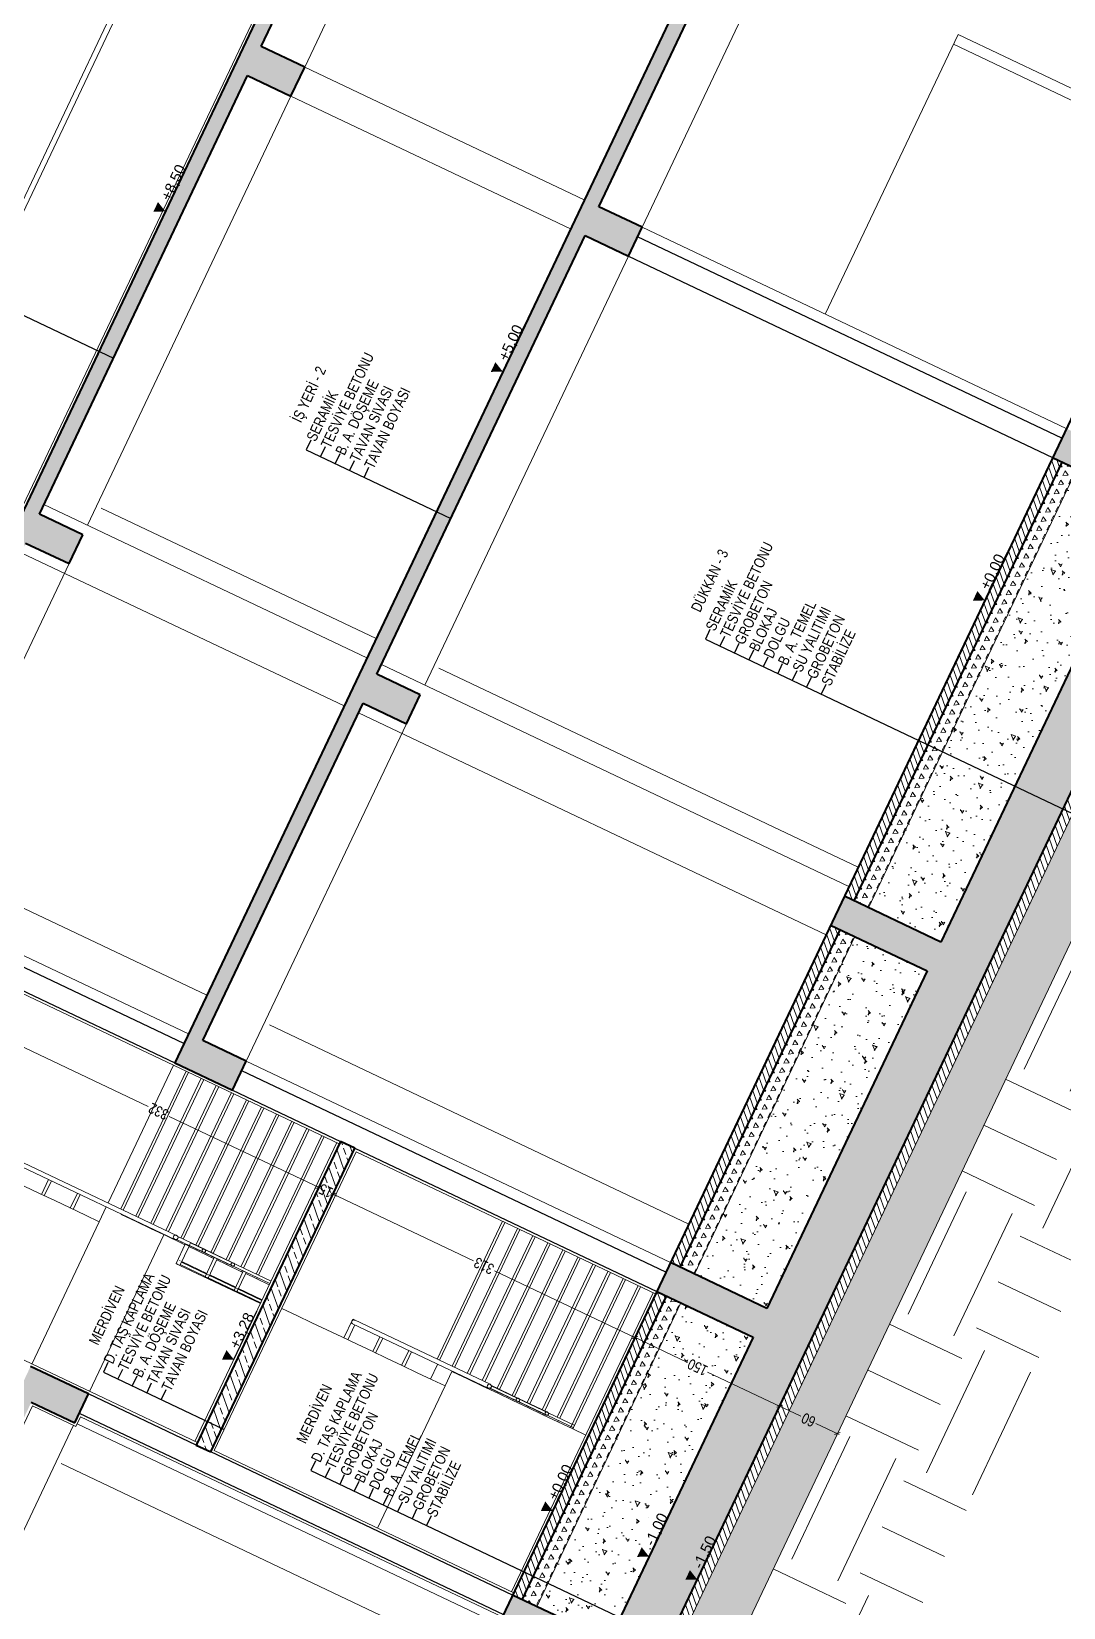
# Model space of a CAD drawing. Extents: x 190767 to 199252, y -247561 to -244711.
# Drawn here: x 192376.9 to 192699.2, y -246385.3 to -245893.1 of the extents above; entities that cross this region are included whole.
import ezdxf
from ezdxf.enums import TextEntityAlignment as Align

# ---------------------------------------------------------------- set-up
doc = ezdxf.new("R2010")
doc.units = 0
doc.header["$MEASUREMENT"] = 0
doc.linetypes.add('DUZ', pattern=[500, 500])
doc.layers.get('0').update_dxf_attribs({"linetype": 'CONTINUOUS'})
doc.layers.get('Defpoints').update_dxf_attribs({"linetype": 'CONTINUOUS'})
for name, color, linetype, lineweight in [('BETONARME', 246, 'CONTINUOUS', 40), ('HARPUŞTA', 232, 'CONTINUOUS', 13), ('KORKULUK', 1, 'CONTINUOUS', 18), ('MERDİVEN', 75, 'CONTINUOUS', 15), ('SIVA', 7, 'DUZ', 20), ('TARAMA', 4, 'CONTINUOUS', 9), ('ÖLÇÜ - İÇ', 144, 'CONTINUOUS', 9)]:
    doc.layers.add(name, color=color, linetype=linetype, lineweight=lineweight)
for name, color, linetype in [('Duvar', 7, 'CONTINUOUS'), ('KOT', 1, 'CONTINUOUS'), ('MKDU0', 50, 'CONTINUOUS'), ('YAZI', 7, 'CONTINUOUS')]:
    doc.layers.add(name, color=color, linetype=linetype)
doc.styles.get("Standard").update_dxf_attribs({"font": 'arial.ttf'})
doc.styles.add('YAZI DAR-08', font='arial.ttf', dxfattribs={"width": 0.8})
doc.dimstyles.new('1-50 İÇ ÖLÇÜ', dxfattribs={"dimscale": 0, "dimtxt": 10, "dimasz": 4, "dimexe": 2, "dimexo": 0, "dimgap": 2, "dimtad": 0, "dimdec": 0, "dimtxsty": 'YAZI DAR-08', "dimblk": 'OBLIQUE', "dimcen": 0, "dimdle": 2, "dimclrd": 256, "dimclre": 256, "dimclrt": 256, "dimadec": 0, "dimazin": 0, "dimtfac": 1, "dimtdec": 0, "dimtmove": 1, "dimatfit": 3, "dimldrblk": 'OBLIQUE', "dimfxl": 0, "dimlwd": -1, "dimlwe": -1, "dimarcsym": 0})
pattern_1 = [(60, (-19153.829, -4233.98), (-4.7625, 8.248892), [4.7625, -4.7625]), (120, (-19153.829, -4233.98), (-9.525, 5e-09), [4.7625, -4.7625]), (0, (-19156.21, -4229.855), (4.7625, 8.248892), [4.7625, -4.7625])]
pattern_2 = [(45, (-32490.8064, -4233.98), (-3.36759605, 3.36759605), [])]
pattern_3 = [(50, (-19153.83, -4213.98), (36.436934, -3.187817), [3.81, -41.91]), (355, (-19153.83, -4213.98), (-7.048684, 38.21137), [3.048, -33.528117]), (100.45144, (-19150.792, -4214.245), (29.38825, 35.02355), [3.238, -35.61805]), (46.1842, (-19153.83, -4203.82), (54.21581, -8.408466), [5.715, -62.865]), (96.63556, (-19149.31, -4204.52), (47.48083, 49.48522), [4.857, -53.42712]), (351.18415, (-19153.83, -4203.82), (47.48083, 49.48522), [4.572, -50.29195]), (21, (-19148.75, -4206.36), (30.32288, -20.45304), [3.81, -41.91]), (326, (-19148.75, -4206.36), (12.360406, 36.837593), [3.048, -33.528]), (71.45144, (-19146.222, -4208.064), (42.683284, 16.384554), [3.238, -35.61799]), (37.5, (-19153.829, -4213.98), (0.617721, 16.911008), [0, -33.1216, 0, -34.036, 0, -33.655]), (7.5, (-19153.829, -4213.98), (13.363933, 20.036115), [0, -19.4056, 0, -32.3596, 0, -12.827]), (327.5, (-19165.157, -4213.98), (27.118119, -1.145749), [0, -12.7, 0, -39.624, 0, -52.578]), (317.5, (-19170.237, -4213.98), (29.625836, 5.085298), [0, -16.51, 0, -26.3144, 0, -37.338])]
pattern_4 = [(45, (-19153.829, -4933.98), (-8.980256, 8.980256), []), (45, (-19144.849, -4933.98), (-8.980256, 8.980256), [6.35, -3.175])]

# ---------------------------------------------------------------- blocks, each defined once
blk = doc.blocks.new('Railing - 25mm-235755-Section 2')
at = {"layer": 'KORKULUK'}
for p, q in [((24.6, 102.3), (24.7, 102.6)), ((24.6, 102.3), (24.6, 15.6)), ((27, 102.6), (27.1, 102.3)), ((27.1, 15.6), (27.1, 102.3))]:
    blk.add_line(p, q, dxfattribs=at)
at = {"layer": 'KORKULUK', "flags": 128}
blk.add_lwpolyline([(27.1, 102.3), (27, 102), (26.6, 101.8), (26.1, 101.6), (25.6, 101.6), (25.1, 101.8), (24.7, 102), (24.6, 102.3)], dxfattribs=at)
blk = doc.blocks.new('Railing - Railing-247201-Section 2')
at = {"layer": 'KORKULUK'}
for p, q in [((27.8, 590), (8.3, 590)), ((8.3, 586), (23.8, 586)), ((27.8, 590), (27.8, 588)), ((27.8, 588), (27.8, 587.7)), ((23.8, 560), (8.3, 560)), ((8.3, 557), (23.8, 557)), ((23.8, 530), (8.3, 530)), ((8.3, 527), (23.8, 527))]:
    blk.add_line(p, q, dxfattribs=at)
blk = doc.blocks.new('fm-kot')
at = {"linetype": 'Continuous'}
blk.add_line((0, 0), (50, 0), dxfattribs=at)
blk.add_lwpolyline([(0, 0, 0, 10, 0), (0, 10, 10, 10, 0)], format="xyseb", dxfattribs=at)
blk.add_attdef('ENTERTEXT:', (10, 1), '', height=10)
blk = doc.blocks.new('_OBLIQUE')
at = {"linetype": 'ByBlock'}
for p, q in [((-0.5, -0.5), (0.5, 0.5)), ((0, 0), (0, 0))]:
    blk.add_line(p, q, dxfattribs=at)
blk = doc.blocks.new('*D99')
at = {"layer": 'Defpoints', "color": 0, "transparency": 16777216}
for p in [(2553.6, 1133.7), (2553.6, 801.9), (2553.6, 801.9)]:
    blk.add_point(p, dxfattribs=at)
at = {"layer": 'ÖLÇÜ - İÇ', "transparency": 16777216}
for p, q in [((2553.6, 1135.7), (2553.6, 978.6)), ((2553.6, 1133.7), (2555.6, 1133.7)), ((2553.6, 799.9), (2553.6, 957)), ((2553.6, 801.9), (2551.6, 801.9))]:
    blk.add_line(p, q, dxfattribs=at)
at = {"layer": 'ÖLÇÜ - İÇ', "transparency": 16777216, "xscale": 4, "yscale": 4, "zscale": 4}
for p, rotation in [((2553.6, 1133.7), 90), ((2553.6, 801.9), 270)]:
    blk.add_blockref('_OBLIQUE', p, dxfattribs=dict(at, rotation=rotation))
at = {"layer": 'ÖLÇÜ - İÇ', "transparency": 16777216, "insert": (2553.6, 967.8), "char_height": 10, "attachment_point": 5, "rotation": 90, "style": 'YAZI DAR-08'}
blk.add_mtext('332', dxfattribs=at)
blk = doc.blocks.new('*D100')
at = {"layer": 'Defpoints', "color": 0, "transparency": 16777216}
for p in [(2553.6, 801.9), (2553.6, 786.9), (2553.6, 786.9)]:
    blk.add_point(p, dxfattribs=at)
at = {"layer": 'ÖLÇÜ - İÇ', "transparency": 16777216}
for p, q in [((2553.6, 801.9), (2551.6, 801.9)), ((2553.6, 801.9), (2553.6, 805.9)), ((2553.6, 801.9), (2553.6, 801.8)), ((2553.6, 786.9), (2551.6, 786.9)), ((2553.6, 786.9), (2553.6, 787)), ((2553.6, 786.9), (2553.6, 782.9))]:
    blk.add_line(p, q, dxfattribs=at)
at = {"layer": 'ÖLÇÜ - İÇ', "transparency": 16777216, "xscale": 4, "yscale": 4, "zscale": 4}
for p, rotation in [((2553.6, 801.9), 270), ((2553.6, 786.9), 90)]:
    blk.add_blockref('_OBLIQUE', p, dxfattribs=dict(at, rotation=rotation))
at = {"layer": 'ÖLÇÜ - İÇ', "transparency": 16777216, "insert": (2553.6, 794.4), "char_height": 10, "attachment_point": 5, "rotation": 90, "style": 'YAZI DAR-08'}
blk.add_mtext('15', dxfattribs=at)
blk = doc.blocks.new('*D101')
at = {"layer": 'Defpoints', "color": 0, "transparency": 16777216}
for p in [(2553.6, 786.9), (2553.6, 473.7), (2553.6, 473.7)]:
    blk.add_point(p, dxfattribs=at)
at = {"layer": 'ÖLÇÜ - İÇ', "transparency": 16777216}
for p, q in [((2553.6, 786.9), (2551.6, 786.9)), ((2553.6, 788.9), (2553.6, 641.1)), ((2553.6, 471.7), (2553.6, 619.5)), ((2553.6, 473.7), (2551.6, 473.7))]:
    blk.add_line(p, q, dxfattribs=at)
at = {"layer": 'ÖLÇÜ - İÇ', "transparency": 16777216, "xscale": 4, "yscale": 4, "zscale": 4}
for p, rotation in [((2553.6, 786.9), 90), ((2553.6, 473.7), 270)]:
    blk.add_blockref('_OBLIQUE', p, dxfattribs=dict(at, rotation=rotation))
at = {"layer": 'ÖLÇÜ - İÇ', "transparency": 16777216, "insert": (2553.6, 630.3), "char_height": 10, "attachment_point": 5, "rotation": 90, "style": 'YAZI DAR-08'}
blk.add_mtext('313', dxfattribs=at)
blk = doc.blocks.new('*D102')
at = {"layer": 'Defpoints', "color": 0, "transparency": 16777216}
for p in [(2553.6, 473.7), (2553.6, 323.7), (2553.6, 323.7)]:
    blk.add_point(p, dxfattribs=at)
at = {"layer": 'ÖLÇÜ - İÇ', "transparency": 16777216}
for p, q in [((2553.6, 473.7), (2551.6, 473.7)), ((2553.6, 475.7), (2553.6, 419.2)), ((2553.6, 321.7), (2553.6, 398.3)), ((2553.6, 323.7), (2551.6, 323.7))]:
    blk.add_line(p, q, dxfattribs=at)
at = {"layer": 'ÖLÇÜ - İÇ', "transparency": 16777216, "xscale": 4, "yscale": 4, "zscale": 4}
for p, rotation in [((2553.6, 473.7), 90), ((2553.6, 323.7), 270)]:
    blk.add_blockref('_OBLIQUE', p, dxfattribs=dict(at, rotation=rotation))
at = {"layer": 'ÖLÇÜ - İÇ', "transparency": 16777216, "insert": (2553.6, 408.7), "char_height": 10, "attachment_point": 5, "rotation": 90, "style": 'YAZI DAR-08'}
blk.add_mtext('150', dxfattribs=at)
blk = doc.blocks.new('*D103')
at = {"layer": 'Defpoints', "color": 0, "transparency": 16777216}
for p in [(2553.6, 323.7), (2553.6, 263.7), (2553.6, 263.7)]:
    blk.add_point(p, dxfattribs=at)
at = {"layer": 'ÖLÇÜ - İÇ', "transparency": 16777216}
for p, q in [((2553.6, 325.7), (2553.6, 301.5)), ((2553.6, 323.7), (2551.6, 323.7)), ((2553.6, 261.7), (2553.6, 286)), ((2553.6, 263.7), (2551.6, 263.7))]:
    blk.add_line(p, q, dxfattribs=at)
at = {"layer": 'ÖLÇÜ - İÇ', "transparency": 16777216, "xscale": 4, "yscale": 4, "zscale": 4}
for p, rotation in [((2553.6, 323.7), 90), ((2553.6, 263.7), 270)]:
    blk.add_blockref('_OBLIQUE', p, dxfattribs=dict(at, rotation=rotation))
at = {"layer": 'ÖLÇÜ - İÇ', "transparency": 16777216, "insert": (2553.6, 293.7), "char_height": 10, "attachment_point": 5, "rotation": 90, "style": 'YAZI DAR-08'}
blk.add_mtext('60', dxfattribs=at)
blk = doc.blocks.new('A$C68025377')
at = {"layer": 'TARAMA'}
h = blk.add_hatch(dxfattribs=at)
h.set_pattern_fill('ANSI33', color=256, scale=2, style=0)
h.set_pattern_definition([(45, (-19153.829, -4233.98), (-8.980256, 8.980256), []), (45, (-19144.849, -4233.98), (-8.980256, 8.980256), [6.35, -3.175])])
h.paths.add_polyline_path([(2631.3, 1308.7), (2981.3, 1308.7), (2981.3, 1263.7), (3011.3, 1263.7), (3011.3, 1308.7), (3466.3, 1308.7), (3466.3, 1263.7), (3496.3, 1263.7), (3496.3, 1308.7), (3921.3, 1308.7), (3921.3, 1263.7), (3951.3, 1263.7), (3951.3, 1308.7), (4385.1, 1308.7), (4385.1, 1263.7), (4415.1, 1263.7), (4415.1, 1318.7), (4415.1, 1323.7), (2601.3, 1323.7), (2601.3, 1318.7), (2601.3, 1263.7), (2631.3, 1263.7)])
h = blk.add_hatch(dxfattribs=at)
h.set_pattern_fill('ANSI33', color=256, scale=2, style=0)
h.set_pattern_definition(pattern_4)
h.paths.add_polyline_path([(1876.3, 913.7), (1906.3, 913.7), (1906.3, 958.7), (2256.3, 958.7), (2256.3, 913.7), (2286.3, 913.7), (2286.3, 973.7), (481.3, 973.7), (481.3, 913.7), (483.8, 913.7), (498.8, 913.7), (511.3, 913.7), (511.3, 958.7), (936.3, 958.7), (936.3, 913.7), (966.3, 913.7), (966.3, 958.7), (1391.3, 958.7), (1391.3, 913.7), (1421.3, 913.7), (1421.3, 958.7), (1876.3, 958.7)])
h = blk.add_hatch(dxfattribs=at)
h.set_pattern_fill('ANSI33', color=256, scale=2, style=0)
h.set_pattern_definition(pattern_4)
h.paths.add_polyline_path([(2601.3, 913.7), (2631.3, 913.7), (2631.3, 958.7), (2981.3, 958.7), (2981.3, 913.7), (3011.3, 913.7), (3011.3, 958.7), (3466.3, 958.7), (3466.3, 913.7), (3496.3, 913.7), (3496.3, 958.7), (3921.3, 958.7), (3921.3, 913.7), (3951.3, 913.7), (3951.3, 958.7), (4385.1, 958.7), (4385.1, 913.7), (4415.1, 913.7), (4415.1, 968.7), (4415.1, 973.7), (2601.3, 973.7), (2601.3, 968.7)])
h = blk.add_hatch(dxfattribs=at)
h.set_pattern_fill('ANSI33', color=256, scale=2, style=0)
h.set_pattern_definition([(45, (-32490.806, -4233.98), (-8.980256, 8.980256), []), (45, (-32481.826, -4233.98), (-8.980256, 8.980256), [6.35, -3.175])])
h.paths.add_polyline_path([(2286.3, 801.9), (2286.3, 786.9), (2601.3, 786.9), (2601.3, 801.9)])
h = blk.add_hatch(dxfattribs=at)
h.set_pattern_fill('EARTH', color=256, scale=20, style=0)
h.set_pattern_definition([(0, (-19153.83, -1397.68), (127, 127), [127, -127]), (0, (-19153.83, -1350.05), (127, 127), [127, -127]), (0, (-19153.83, -1302.43), (127, 127), [127, -127]), (90, (-19137.95, -1286.55), (-127, 127), [127, -127]), (90, (-19090.33, -1286.55), (-127, 127), [127, -127]), (90, (-19042.7, -1286.55), (-127, 127), [127, -127])])
h.paths.add_polyline_path([(4415.1, 473.7), (4415.1, 263.7), (431.3, 263.7), (431.3, 323.7), (271.3, 473.7), (-0.2, 473.7), (1.3, 123.7), (4901.3, 123.7), (4901.3, 473.7)])
h = blk.add_hatch(dxfattribs=at)
h.set_pattern_fill('ANSI33', color=256, scale=2, style=0)
h.set_pattern_definition([(45, (-19153.829, -4213.98), (-8.980256, 8.980256), []), (45, (-19144.849, -4213.98), (-8.980256, 8.980256), [6.35, -3.175])])
h.paths.add_polyline_path([(4415.1, 323.7), (4415.1, 473.7), (4385.1, 473.7), (4385.1, 373.7), (3951.3, 373.7), (3951.3, 473.7), (3921.3, 473.7), (3921.3, 373.7), (3496.3, 373.7), (3496.3, 473.7), (3466.3, 473.7), (3466.3, 373.7), (3011.3, 373.7), (3011.3, 473.7), (2981.3, 473.7), (2981.3, 373.7), (2631.3, 373.7), (2631.3, 473.7), (2601.3, 473.7), (2601.3, 373.7), (2286.3, 373.7), (2286.3, 473.7), (2256.3, 473.7), (2256.3, 373.7), (1906.3, 373.7), (1906.3, 473.7), (1876.3, 473.7), (1876.3, 373.7), (1421.3, 373.7), (1421.3, 473.7), (1391.3, 473.7), (1391.3, 373.7), (966.3, 373.7), (966.3, 473.7), (936.3, 473.7), (936.3, 373.7), (511.3, 373.7), (511.3, 473.7), (481.3, 473.7), (481.3, 323.7)])
h = blk.add_hatch(dxfattribs=at)
h.set_pattern_fill('ANSI31', color=256, scale=1.5, style=0)
h.set_pattern_definition(pattern_2)
h.paths.add_polyline_path([(2286.3, 473.7), (2286.3, 463.7), (2601.3, 463.7), (2601.3, 473.7)])
h = blk.add_hatch(dxfattribs=at)
h.set_pattern_fill('ANSI31', color=256, scale=1.5, style=0)
h.set_pattern_definition(pattern_2)
h.paths.add_polyline_path([(2631.3, 473.7), (2631.3, 463.7), (2981.3, 463.7), (2981.3, 473.7)])
h = blk.add_hatch(dxfattribs=at)
h.set_pattern_fill('ANSI31', color=256, scale=1.5, style=0)
h.set_pattern_definition(pattern_2)
h.paths.add_polyline_path([(3011.3, 473.7), (3011.3, 463.7), (3466.3, 463.7), (3466.3, 473.7)])
h = blk.add_hatch(dxfattribs=at)
h.set_pattern_fill('TRIANG', color=256, style=0)
h.set_pattern_definition(pattern_1)
h.paths.add_polyline_path([(2286.3, 463.7), (2286.3, 448.7), (2601.3, 448.7), (2601.3, 463.7)])
h = blk.add_hatch(dxfattribs=at)
h.set_pattern_fill('TRIANG', color=256, style=0)
h.set_pattern_definition(pattern_1)
h.paths.add_polyline_path([(2631.3, 463.7), (2631.3, 448.7), (2981.3, 448.7), (2981.3, 463.7)])
h = blk.add_hatch(dxfattribs=at)
h.set_pattern_fill('TRIANG', color=256, style=0)
h.set_pattern_definition(pattern_1)
h.paths.add_polyline_path([(3011.3, 463.7), (3011.3, 448.7), (3466.3, 448.7), (3466.3, 463.7)])
h = blk.add_hatch(dxfattribs=at)
h.set_pattern_fill('AR-CONC', color=256, scale=0.2, style=0)
h.set_pattern_definition(pattern_3)
h.paths.add_polyline_path([(2286.3, 448.7), (2286.3, 373.7), (2601.3, 373.7), (2601.3, 448.7)])
h = blk.add_hatch(dxfattribs=at)
h.set_pattern_fill('AR-CONC', color=256, scale=0.2, style=0)
h.set_pattern_definition(pattern_3)
h.paths.add_polyline_path([(2631.3, 448.7), (2631.3, 373.7), (2981.3, 373.7), (2981.3, 448.7)])
h = blk.add_hatch(dxfattribs=at)
h.set_pattern_fill('AR-CONC', color=256, scale=0.2, style=0)
h.set_pattern_definition(pattern_3)
h.paths.add_polyline_path([(3011.3, 448.7), (3011.3, 373.7), (3466.3, 373.7), (3466.3, 448.7)])
h = blk.add_hatch(dxfattribs=at)
h.set_pattern_fill('ANSI31', color=256, scale=1.5, style=0)
h.set_pattern_definition([(45, (-26979.4797, 2593.6176), (-3.36759605, 3.36759605), [])])
h.paths.add_polyline_path([(4415.1, 313.7), (4415.1, 323.7), (431.3, 323.7), (431.3, 313.7)])
h = blk.add_hatch(dxfattribs=at)
h.set_pattern_fill('GRAVEL', color=256, scale=2, style=0)
h.set_pattern_definition([(228.012788, (-26942.9037, 2644.4176), (-406.40000003, -457.19999997), [6.83443, -676.60967]), (184.969741, (-26947.4757, 2639.3376), (609.59999976, 50.8000029), [11.728094, -1161.08098]), (132.510447, (-26959.1597, 2638.3216), (508.0000002, -558.7999998), [8.26963, -818.694456]), (267.273689, (-26978.9717, 2625.6216), (50.8000001, 1016), [10.68009, -1057.32875]), (292.833654, (-26979.4797, 2614.9536), (-254.00000002, 609.6), [10.472674, -1036.796155]), (357.273689, (-26975.4157, 2605.3016), (-1016, 50.8000001), [10.68009, -1057.32875]), (37.6942405, (-26964.7477, 2604.7936), (-660.39999997, -508.00000004), [14.12387, -1398.26231]), (72.2553284, (-26953.5717, 2613.4296), (355.6000001, 1117.59999997), [13.33439, -1320.10513]), (121.429566, (-26949.5077, 2626.1296), (-406.40000006, 660.39999996), [10.71626, -1060.910914]), (175.236358, (-26955.0957, 2635.2736), (558.8, -50.8000001), [12.234266, -599.47874]), (222.397438, (-26967.2877, 2636.2896), (-609.59999998, -558.80000002), [15.82156, -1566.33545]), (138.814075, (-26928.6797, 2625.1136), (-355.6, 304.8), [5.40009, -534.61132]), (171.469234, (-26932.7437, 2628.6696), (660.40000002, -101.59999988), [10.27364, -1017.09278]), (225, (-26942.904, 2630.194), (-7e-15, -50.8), [7.18419, -64.65786]), (203.19859, (-26946.46, 2636.2896), (254, 101.6), [3.86883, -383.01245]), (291.80141, (-26950.016, 2634.766), (-50.8, 152.4), [5.47131, -268.09506]), (30.963757, (-26947.984, 2629.686), (152.4, 101.6), [8.88639, -287.32596]), (161.56505, (-26940.364, 2634.258), (101.6, -50.8), [6.42574, -154.21796]), (16.38954, (-26979.4797, 2634.7656), (508, 152.4), [9.00176, -891.17653]), (70.346176, (-26970.8437, 2637.3056), (-203.20000002, -558.8), [7.55198, -747.64431]), (293.19859, (-26940.364, 2644.4176), (-101.6, 254), [7.7376, -379.14367]), (343.61046, (-26937.3157, 2637.3056), (-508, 152.39999996), [9.00176, -891.17653]), (339.443955, (-26979.48, 2603.2696), (-254, 101.6), [8.6807, -425.35469]), (294.77514, (-26971.3517, 2600.2216), (-254.0000003, 558.79999986), [7.27344, -720.07187]), (66.80141, (-26939.856, 2593.6176), (101.6, 254), [7.7376, -379.14367]), (17.354025, (-26936.8077, 2600.7296), (-660.4, -203.20000004), [8.515655, -843.04752]), (69.443955, (-26964.748, 2593.6176), (-101.6, -254), [4.34035, -429.69504]), (101.309932, (-26942.904, 2593.618), (-50.8, 203.2), [2.59029, -256.4399]), (165.963757, (-26943.412, 2596.158), (152.4, -50.8), [10.47267, -198.98109]), (186.009006, (-26953.5717, 2598.6976), (508, 50.80000003), [9.70534, -960.8273]), (303.69007, (-26947.984, 2625.114), (-50.8, 101.6), [7.32648, -175.83553]), (353.1572266, (-26943.9197, 2619.0176), (863.6, -101.59999995), [12.791135, -1266.32018]), (60.945396, (-26931.2197, 2617.4936), (-203.2, -355.6), [5.230165, -517.78785]), (90, (-26928.68, 2622.066), (-50.8, 50.8), [3.048, -47.752]), (120.256437, (-26954.5877, 2600.2216), (203.19999998, -355.6), [7.05734, -698.678815]), (48.012787, (-26958.1437, 2606.3176), (406.40000003, 457.19999997), [13.66886, -669.77524]), (0, (-26949, 2616.48), (50.8, 50.8), [13.208, -37.592]), (325.304846, (-26935.7917, 2616.4776), (508.0000002, -355.59999973), [8.03219, -795.186334]), (254.054604, (-26929.188, 2611.9056), (-50.8, -203.2), [7.39658, -362.433]), (207.645975, (-26931.2197, 2604.7936), (-965.20000004, -507.99999993), [12.0429, -1192.24929]), (175.426079, (-26941.8877, 2599.2056), (-660.4, 50.8), [12.74059, -1261.31693])])
h.paths.add_polyline_path([(4415.1, 263.7), (4415.1, 313.7), (431.3, 313.7), (431.3, 263.7)])
at = {"layer": 'BETONARME'}
for p, q in [((4415.1, 1323.7), (2601.3, 1323.7)), ((2981.3, 1308.7), (2981.3, 1263.7)), ((3011.3, 1308.7), (3466.3, 1308.7)), ((3011.3, 1263.7), (3011.3, 1308.7)), ((3466.3, 1308.7), (3466.3, 1263.7)), ((3496.3, 1308.7), (3921.3, 1308.7)), ((3496.3, 1263.7), (3496.3, 1308.7)), ((2981.3, 1263.7), (3011.3, 1263.7)), ((3466.3, 1263.7), (3496.3, 1263.7)), ((2286.3, 968.7), (2286.3, 973.7)), ((2286.3, 913.7), (2286.3, 968.7)), ((2601.3, 973.7), (2601.3, 913.7)), ((4415.1, 973.7), (2601.3, 973.7)), ((2256.3, 958.7), (2256.3, 913.7)), ((2631.3, 913.7), (2631.3, 958.7)), ((2631.3, 958.7), (2981.3, 958.7)), ((2981.3, 958.7), (2981.3, 913.7)), ((3011.3, 913.7), (3011.3, 958.7)), ((3011.3, 958.7), (3466.3, 958.7)), ((3466.3, 958.7), (3466.3, 913.7)), ((3496.3, 913.7), (3496.3, 958.7)), ((3496.3, 958.7), (3921.3, 958.7)), ((2256.3, 913.7), (2286.3, 913.7)), ((2601.3, 913.7), (2631.3, 913.7)), ((2981.3, 913.7), (3011.3, 913.7)), ((3466.3, 913.7), (3496.3, 913.7)), ((2601.3, 801.9), (2286.3, 801.9)), ((2286.3, 801.9), (2286.3, 786.9)), ((2601.3, 786.9), (2601.3, 801.9)), ((2286.3, 786.9), (2601.3, 786.9)), ((4415.1, 473.7), (481.3, 473.7)), ((2286.3, 373.7), (2286.3, 473.7)), ((2601.3, 473.7), (2601.3, 373.7)), ((2631.3, 373.7), (2631.3, 473.7)), ((2981.3, 473.7), (2981.3, 373.7)), ((3011.3, 373.7), (3011.3, 473.7)), ((3466.3, 473.7), (3466.3, 373.7)), ((2286.3, 463.7), (2601.3, 463.7)), ((2631.3, 463.7), (2981.3, 463.7)), ((3011.3, 463.7), (3466.3, 463.7)), ((2601.3, 373.7), (2286.3, 373.7)), ((2981.3, 373.7), (2631.3, 373.7)), ((3466.3, 373.7), (3011.3, 373.7)), ((481.3, 323.7), (4415.1, 323.7))]:
    blk.add_line(p, q, dxfattribs=at)
at = {"layer": 'Duvar'}
for p, q in [((2621.3, 973.7), (2621.3, 1263.7)), ((2601.3, 1133.7), (2601.3, 973.7)), ((2266.3, 913.7), (2266.3, 473.7)), ((2286.3, 801.9), (2286.3, 913.7)), ((2601.3, 913.7), (2601.3, 801.9)), ((2621.3, 473.7), (2621.3, 913.7)), ((3466.3, 913.7), (3466.3, 473.7)), ((3486.3, 473.7), (3486.3, 913.7)), ((2286.3, 473.7), (2286.3, 786.9)), ((2601.3, 786.9), (2601.3, 473.7))]:
    blk.add_line(p, q, dxfattribs=at)
at = {"layer": 'HARPUŞTA'}
for p, q in [((2671.3, 1448.7), (4388.1, 1448.7)), ((4388.1, 1443.7), (2671.3, 1443.7))]:
    blk.add_line(p, q, dxfattribs=at)
at = {"layer": 'KORKULUK'}
for p, q in [((2451.8, 1061.5), (2451.8, 902.7)), ((2455.8, 902.7), (2455.8, 1061.5)), ((2452.3, 901.2), (2452.3, 873.5)), ((2455.3, 873.5), (2455.3, 901.2)), ((2451.8, 891.9), (2431.8, 891.9)), ((2431.8, 889.9), (2431.8, 891.9)), ((2431.8, 890.1), (2431.8, 889.5)), ((2431.8, 887.9), (2431.8, 889.9)), ((2431.8, 887.9), (2431.8, 804.4)), ((2431.8, 887.9), (2451.8, 887.9)), ((2432.6, 887.9), (2432.6, 861.2)), ((2435.1, 887.9), (2432.6, 887.9)), ((2435.1, 861.2), (2435.1, 887.9)), ((2435.8, 889.5), (2435.8, 890.1)), ((2435.8, 861.9), (2435.8, 887.9)), ((2451.8, 891.9), (2451.8, 889.9)), ((2451.8, 889.9), (2451.8, 887.9)), ((2452.6, 887.9), (2452.6, 804.4)), ((2453.8, 887.9), (2452.6, 887.9)), ((2455.1, 887.9), (2453.8, 887.9)), ((2455.1, 804.4), (2455.1, 887.9)), ((2452.3, 873.5), (2452.3, 861.9)), ((2455.3, 843.5), (2455.3, 873.5)), ((2452.3, 861.9), (2432.3, 861.9)), ((2432.3, 860.4), (2432.3, 861.9)), ((2432.3, 860.4), (2432.3, 860.1)), ((2432.3, 858.9), (2432.3, 860.4)), ((2432.3, 858.9), (2432.3, 831.9)), ((2432.3, 858.9), (2452.3, 858.9)), ((2432.6, 859.6), (2432.6, 831.2)), ((2435.1, 831.2), (2435.1, 859.6)), ((2435.3, 860.1), (2435.3, 860.4)), ((2435.3, 831.9), (2435.3, 858.9)), ((2435.8, 831.9), (2435.8, 858.9)), ((2452.3, 861.9), (2452.3, 860.4)), ((2452.3, 860.4), (2452.3, 858.9)), ((2452.3, 858.9), (2452.3, 843.5)), ((2452.3, 831.9), (2432.3, 831.9)), ((2432.3, 830.4), (2432.3, 831.9)), ((2432.3, 830.4), (2432.3, 830.2)), ((2432.3, 828.9), (2432.3, 830.4)), ((2432.3, 828.9), (2432.3, 804.4)), ((2432.3, 828.9), (2452.3, 828.9)), ((2432.6, 829.6), (2432.6, 804.4)), ((2435.1, 804.4), (2435.1, 829.6)), ((2435.3, 830.2), (2435.3, 830.4)), ((2435.3, 804.4), (2435.3, 828.9)), ((2435.8, 804.4), (2435.8, 828.9)), ((2452.3, 831.9), (2452.3, 830.4)), ((2452.3, 830.4), (2452.3, 828.9)), ((2455.8, 720), (2436.3, 720)), ((2436.3, 716), (2451.8, 716)), ((2451.8, 718.2), (2451.8, 577.6)), ((2455.8, 720), (2455.8, 718)), ((2455.8, 577.6), (2455.8, 718.2)), ((2451.8, 690), (2436.3, 690)), ((2436.3, 687), (2451.8, 687)), ((2451.8, 660), (2436.3, 660)), ((2436.3, 657), (2451.8, 657)), ((2452.3, 576.5), (2452.3, 547.7)), ((2455.3, 547.7), (2455.3, 576.5)), ((2452.3, 547.7), (2452.3, 517.7)), ((2455.3, 517.7), (2455.3, 547.7))]:
    blk.add_line(p, q, dxfattribs=at)
at = {"layer": 'KORKULUK', "flags": 128}
for points in [[(2455.8, 902.7), (2455.8, 903.3), (2455.6, 903.8), (2455.3, 904.3), (2454.8, 904.7), (2454.4, 904.9), (2453.8, 905), (2453.3, 904.9), (2452.8, 904.7), (2452.4, 904.3), (2452.1, 903.8), (2451.9, 903.3), (2451.8, 902.7)], [(2451.8, 902.7), (2451.9, 902.1), (2452.1, 901.5), (2452.4, 901.1), (2452.8, 900.7), (2453.3, 900.5), (2453.8, 900.4), (2454.4, 900.5), (2454.8, 900.7), (2455.3, 901.1), (2455.6, 901.5), (2455.8, 902.1), (2455.8, 902.7)], [(2455.3, 873.5), (2455.3, 874), (2455.1, 874.4), (2454.9, 874.8), (2454.6, 875), (2454.2, 875.2), (2453.8, 875.3), (2453.5, 875.2), (2453.1, 875), (2452.8, 874.8), (2452.5, 874.4), (2452.4, 874), (2452.3, 873.5)], [(2452.3, 873.5), (2452.4, 873.1), (2452.5, 872.7), (2452.8, 872.3), (2453.1, 872.1), (2453.5, 871.9), (2453.8, 871.8), (2454.2, 871.9), (2454.6, 872.1), (2454.9, 872.3), (2455.1, 872.7), (2455.3, 873.1), (2455.3, 873.5)], [(2455.3, 843.5), (2455.3, 844), (2455.1, 844.4), (2454.9, 844.8), (2454.6, 845), (2454.2, 845.2), (2453.8, 845.3), (2453.5, 845.2), (2453.1, 845), (2452.8, 844.8), (2452.5, 844.4), (2452.4, 844), (2452.3, 843.5)], [(2452.3, 843.5), (2452.4, 843.1), (2452.5, 842.7), (2452.8, 842.3), (2453.1, 842.1), (2453.5, 841.9), (2453.8, 841.8), (2454.2, 841.9), (2454.6, 842.1), (2454.9, 842.3), (2455.1, 842.7), (2455.3, 843.1), (2455.3, 843.5)], [(2455.3, 547.7), (2455.3, 548.1), (2455.1, 548.5), (2454.9, 548.9), (2454.6, 549.1), (2454.2, 549.3), (2453.8, 549.4), (2453.5, 549.3), (2453.1, 549.1), (2452.8, 548.9), (2452.5, 548.5), (2452.4, 548.1), (2452.3, 547.7)], [(2452.3, 547.7), (2452.4, 547.2), (2452.5, 546.8), (2452.8, 546.4), (2453.1, 546.2), (2453.5, 546), (2453.8, 545.9), (2454.2, 546), (2454.6, 546.2), (2454.9, 546.4), (2455.1, 546.8), (2455.3, 547.2), (2455.3, 547.7)], [(2455.3, 517.7), (2455.3, 518.1), (2455.1, 518.5), (2454.9, 518.9), (2454.6, 519.1), (2454.2, 519.3), (2453.8, 519.4), (2453.5, 519.3), (2453.1, 519.1), (2452.8, 518.9), (2452.5, 518.5), (2452.4, 518.1), (2452.3, 517.7)], [(2452.3, 517.7), (2452.4, 517.2), (2452.5, 516.8), (2452.8, 516.4), (2453.1, 516.2), (2453.5, 516), (2453.8, 515.9), (2454.2, 516), (2454.6, 516.2), (2454.9, 516.4), (2455.1, 516.8), (2455.3, 517.2), (2455.3, 517.7)]]:
    blk.add_lwpolyline(points, dxfattribs=at)
at = {"layer": 'KORKULUK'}
for start, end in [(0, 180), (180, 183.9219), (356.0781, 0)]:
    blk.add_arc((2453.8, 718), 2, start, end, dxfattribs=at)
for centre, start_param, end_param in [((2453.8, 718.2), 0.310619, 2.830974), ((2453.8, 577.6), 0, 3.141593), ((2453.8, 577.6), 3.141593, 4.073595), ((2453.8, 577.6), 5.351183, 6.283185)]:
    blk.add_ellipse(centre, major_axis=(2, 0), ratio=0.873236, start_param=start_param, end_param=end_param, dxfattribs=at)
at = {"layer": 'MERDİVEN'}
for p, q in [((2436.3, 1051.7), (2436.3, 1035.8)), ((2436.3, 1035.8), (2436.3, 1019.9)), ((2436.3, 1019.9), (2436.3, 1004)), ((2436.3, 1004), (2436.3, 988.1)), ((2436.3, 988.1), (2436.3, 973.7)), ((2436.3, 973.7), (2288.8, 973.7)), ((2451.3, 958.1), (2451.8, 958.1)), ((2451.3, 942.5), (2451.3, 958.1)), ((2455.8, 958.1), (2598.8, 958.1)), ((2451.3, 942.5), (2451.8, 942.5)), ((2451.3, 926.9), (2451.3, 942.5)), ((2455.8, 942.5), (2598.8, 942.5)), ((2451.3, 926.9), (2451.8, 926.9)), ((2451.3, 911.2), (2451.3, 926.9)), ((2455.8, 926.9), (2598.8, 926.9)), ((2451.3, 911.2), (2451.8, 911.2)), ((2451.3, 895.6), (2451.3, 911.2)), ((2455.8, 911.2), (2598.8, 911.2)), ((2451.3, 895.6), (2452.3, 895.6)), ((2451.3, 891.9), (2451.3, 895.6)), ((2451.3, 880), (2451.3, 887.9)), ((2455.3, 895.6), (2598.8, 895.6)), ((2451.3, 880), (2452.3, 880)), ((2451.3, 864.4), (2451.3, 880)), ((2455.3, 880), (2598.8, 880)), ((2451.3, 864.4), (2452.3, 864.4)), ((2451.3, 861.9), (2451.3, 864.4)), ((2451.3, 848.7), (2451.3, 858.9)), ((2455.3, 864.4), (2598.8, 864.4)), ((2451.3, 848.7), (2452.3, 848.7)), ((2451.3, 833.1), (2451.3, 848.7)), ((2455.3, 848.7), (2598.8, 848.7)), ((2451.3, 833.1), (2452.6, 833.1)), ((2451.3, 831.9), (2451.3, 833.1)), ((2451.3, 817.5), (2451.3, 828.9)), ((2455.1, 833.1), (2598.8, 833.1)), ((2451.3, 817.5), (2452.6, 817.5)), ((2451.3, 804.4), (2451.3, 817.5)), ((2455.1, 817.5), (2598.8, 817.5)), ((2436.3, 768.8), (2436.3, 784.4)), ((2436.3, 768.8), (2436.3, 753.2)), ((2436.3, 753.2), (2436.3, 737.6)), ((2436.3, 737.6), (2436.3, 722)), ((2436.3, 722), (2436.3, 706.3)), ((2436.3, 706.3), (2436.3, 690.7)), ((2436.3, 690.7), (2436.3, 675.1)), ((2436.3, 675.1), (2436.3, 659.5)), ((2436.3, 659.5), (2436.3, 643.8)), ((2436.3, 643.8), (2436.3, 628.2)), ((2436.3, 630), (2451.3, 630)), ((2436.3, 628.2), (2436.3, 615)), ((2451.3, 630), (2451.8, 630)), ((2455.8, 630), (2598.8, 630)), ((2288.8, 615), (2436.3, 615)), ((2436.3, 615), (2451.3, 615)), ((2451.3, 615), (2451.3, 614.4)), ((2451.3, 614.4), (2451.8, 614.4)), ((2451.3, 598.7), (2451.3, 614.4)), ((2455.8, 614.4), (2598.8, 614.4)), ((2451.3, 598.7), (2451.8, 598.7)), ((2451.3, 583.1), (2451.3, 598.7)), ((2455.8, 598.7), (2598.8, 598.7)), ((2451.3, 583.1), (2451.8, 583.1)), ((2451.3, 567.5), (2451.3, 583.1)), ((2455.8, 583.1), (2598.8, 583.1)), ((2451.3, 567.5), (2452.3, 567.5)), ((2451.3, 551.9), (2451.3, 567.5)), ((2455.3, 567.5), (2598.8, 567.5)), ((2451.3, 551.9), (2452.3, 551.9)), ((2451.3, 536.2), (2451.3, 551.9)), ((2455.3, 551.9), (2598.8, 551.9)), ((2451.3, 536.2), (2452.3, 536.2)), ((2451.3, 520.6), (2451.3, 536.2)), ((2455.3, 536.2), (2598.8, 536.2)), ((2451.3, 520.6), (2452.3, 520.6)), ((2451.3, 505), (2451.3, 520.6)), ((2455.3, 520.6), (2598.8, 520.6)), ((2451.3, 505), (2452.6, 505)), ((2451.3, 489.4), (2451.3, 505)), ((2455.1, 505), (2598.8, 505)), ((2451.3, 489.4), (2598.8, 489.4)), ((2451.3, 476.2), (2451.3, 489.4))]:
    blk.add_line(p, q, dxfattribs=at)
at = {"layer": 'SIVA'}
for p, q in [((4395.1, 1326.2), (2633.8, 1326.2)), ((2971.3, 973.7), (2971.3, 1308.7)), ((3021.3, 973.7), (3021.3, 1308.7)), ((2631.3, 973.7), (2631.3, 1263.7)), ((2981.3, 1263.7), (2631.3, 1263.7)), ((2671.3, 973.7), (2671.3, 1258.7)), ((3466.3, 1263.7), (3021.3, 1263.7)), ((3041.3, 973.7), (3041.3, 1258.7)), ((3466.3, 973.7), (3466.3, 1263.7)), ((3496.3, 973.7), (3496.3, 1263.7)), ((3911.3, 1263.7), (3496.3, 1263.7)), ((2288.8, 801.9), (2288.8, 1131.2)), ((2598.8, 1131.2), (2598.8, 801.9)), ((2436.3, 973.7), (2451.8, 973.7)), ((2455.8, 973.7), (2598.8, 973.7)), ((2455.8, 960.6), (2598.8, 960.6)), ((2971.3, 473.7), (2971.3, 958.7)), ((3021.3, 473.7), (3021.3, 958.7)), ((2455.8, 945), (2598.8, 945)), ((2455.8, 929.4), (2598.8, 929.4)), ((2253.8, 913.7), (1908.8, 913.7)), ((2216.3, 476.2), (2216.3, 908.7)), ((2256.3, 476.2), (2256.3, 911.2)), ((2451.3, 913.7), (2288.8, 913.7)), ((2455.8, 913.7), (2598.8, 913.7)), ((2631.3, 473.7), (2631.3, 913.7)), ((2981.3, 913.7), (2631.3, 913.7)), ((2671.3, 473.7), (2671.3, 908.7)), ((3466.3, 913.7), (3021.3, 913.7)), ((3041.3, 473.7), (3041.3, 908.7)), ((3496.3, 473.7), (3496.3, 913.7)), ((3911.3, 913.7), (3496.3, 913.7)), ((2455.3, 898.1), (2598.8, 898.1)), ((2455.3, 882.5), (2598.8, 882.5)), ((2455.3, 866.9), (2598.8, 866.9)), ((2455.3, 851.2), (2598.8, 851.2)), ((2455.1, 835.6), (2598.8, 835.6)), ((2455.1, 820), (2598.8, 820)), ((2598.8, 804.4), (2288.8, 804.4)), ((3786.3, 723.7), (3496.3, 723.7)), ((3776.3, 473.7), (3776.3, 723.7)), ((3786.3, 723.7), (3786.3, 473.7)), ((2455.8, 632.5), (2598.8, 632.5)), ((2455.8, 616.9), (2598.8, 616.9)), ((2455.8, 601.2), (2598.8, 601.2)), ((2455.8, 585.6), (2598.8, 585.6)), ((2455.3, 570), (2598.8, 570)), ((2455.3, 554.4), (2598.8, 554.4)), ((2455.3, 538.7), (2598.8, 538.7)), ((2455.3, 523.1), (2598.8, 523.1)), ((2455.1, 507.5), (2598.8, 507.5)), ((2451.3, 491.9), (2598.8, 491.9)), ((2598.8, 476.2), (2288.8, 476.2)), ((2286.3, 448.7), (2601.3, 448.7)), ((2631.3, 448.7), (2981.3, 448.7)), ((3011.3, 448.7), (3466.3, 448.7)), ((4415.1, 313.7), (431.3, 313.7))]:
    blk.add_line(p, q, dxfattribs=at)
for points in [[(1423.8, 911.2), (1423.8, 956.2), (1873.8, 956.2), (1873.8, 911.2), (1908.8, 911.2), (1908.8, 956.2), (2253.8, 956.2), (2253.8, 911.2), (2263.8, 911.2), (2263.8, 473.7)], [(2288.8, 473.7), (2288.8, 784.4), (2598.8, 784.4), (2598.8, 473.7)], [(271.3, 473.7), (431.3, 323.7), (431.3, 313.7), (431.3, 263.7), (4415.1, 263.7), (4415.1, 313.7), (4415.1, 323.7)]]:
    blk.add_lwpolyline(points, dxfattribs=at)
at = {"layer": 'YAZI'}
for p, q in [((3173, 1582.3), (3173, 1308.7)), ((3173, 1108.7), (3173, 958.7)), ((3183, 1108.7), (3173, 1108.7)), ((3183, 1093.7), (3173, 1093.7)), ((3183, 1078.7), (3173, 1078.7)), ((3183, 1063.7), (3173, 1063.7)), ((3183, 1048.7), (3173, 1048.7)), ((2320.7, 909.8), (2310.7, 909.8)), ((2310.7, 909.8), (2310.7, 784.4)), ((2320.7, 894.8), (2310.7, 894.8)), ((2320.7, 879.8), (2310.7, 879.8)), ((2320.7, 864.8), (2310.7, 864.8)), ((2320.7, 849.8), (2310.7, 849.8)), ((2310.7, 694.6), (2310.7, 313.7)), ((2320.7, 694.6), (2310.7, 694.6)), ((3173, 694.6), (3173, 313.7)), ((3183, 694.6), (3173, 694.6)), ((2320.7, 679.6), (2310.7, 679.6)), ((3183, 679.6), (3173, 679.6)), ((2320.7, 664.6), (2310.7, 664.6)), ((3183, 664.6), (3173, 664.6)), ((2320.7, 649.6), (2310.7, 649.6)), ((3183, 649.6), (3173, 649.6)), ((2320.7, 634.6), (2310.7, 634.6)), ((3183, 634.6), (3173, 634.6)), ((2320.7, 619.6), (2310.7, 619.6)), ((3183, 619.6), (3173, 619.6)), ((2320.7, 604.6), (2310.7, 604.6)), ((3183, 604.6), (3173, 604.6)), ((2320.7, 589.6), (2310.7, 589.6)), ((3183, 589.6), (3173, 589.6)), ((2320.7, 574.6), (2310.7, 574.6)), ((3183, 574.6), (3173, 574.6))]:
    blk.add_line(p, q, dxfattribs=at)
blk.add_blockref('Railing - 25mm-235755-Section 2', (2428, 473.7))
at = {"layer": 'KORKULUK'}
blk.add_blockref('Railing - Railing-247201-Section 2', (2428, 473.7), dxfattribs=at)
at = {"layer": 'KOT'}
ref = blk.add_blockref('fm-kot', (3318.1, 1323.7), dxfattribs=at)
ref.add_attrib('ENTERTEXT:', '+8,50', (3328.1, 1323.7), dxfattribs={"layer": '0', "height": 10})
ref = blk.add_blockref('fm-kot', (3318.1, 973.7), dxfattribs=at)
ref.add_attrib('ENTERTEXT:', '+5,00', (3328.1, 973.7), dxfattribs={"layer": '0', "height": 10})
ref = blk.add_blockref('fm-kot', (2373.8, 804.4), dxfattribs=at)
ref.add_attrib('ENTERTEXT:', '+3,28', (2383.8, 804.4), dxfattribs={"layer": '0', "height": 10})
ref = blk.add_blockref('fm-kot', (2373.8, 473.7), dxfattribs=at)
ref.add_attrib('ENTERTEXT:', '%%p0,00', (2383.8, 473.7), dxfattribs={"layer": '0', "height": 10})
ref = blk.add_blockref('fm-kot', (3318.1, 473.7), dxfattribs=at)
ref.add_attrib('ENTERTEXT:', '%%p0,00', (3328.1, 473.7), dxfattribs={"layer": '0', "height": 10})
ref = blk.add_blockref('fm-kot', (2373.8, 373.7), dxfattribs=at)
ref.add_attrib('ENTERTEXT:', '-1,00', (2383.8, 373.7), dxfattribs={"layer": '0', "height": 10})
ref = blk.add_blockref('fm-kot', (2373.8, 323.7), dxfattribs=at)
ref.add_attrib('ENTERTEXT:', '-1,50', (2383.8, 323.7), dxfattribs={"layer": '0', "height": 10})
at = {"layer": 'YAZI', "style": 'YAZI DAR-08', "width": 0.8}
for s, p in [('İŞ YERİ - 2', (3193, 1128.7)), ('SERAMİK', (3183, 1108.7)), ('TESVİYE BETONU', (3183, 1093.7)), ('B. A. DÖŞEME', (3183, 1078.7)), ('TAVAN SIVASI', (3183, 1063.7)), ('TAVAN BOYASI', (3183, 1048.7)), ('MERDİVEN', (2330.7, 929.8)), ('TESVİYE BETONU', (2320.7, 894.8)), ('D. TAŞ KAPLAMA', (2320.7, 909.8)), ('B. A. DÖŞEME', (2320.7, 879.8)), ('TAVAN SIVASI', (2320.7, 864.8)), ('TAVAN BOYASI', (2320.7, 849.8)), ('MERDİVEN', (2330.7, 714.6)), ('DÜKKAN - 3', (3193, 714.6)), ('D. TAŞ KAPLAMA', (2320.7, 694.6)), ('SERAMİK', (3183, 694.6)), ('TESVİYE BETONU', (2320.7, 679.6)), ('TESVİYE BETONU', (3183, 679.6)), ('GROBETON', (2320.7, 664.6)), ('GROBETON', (3183, 664.6)), ('BLOKAJ', (2320.7, 649.6)), ('BLOKAJ', (3183, 649.6)), ('DOLGU', (2320.7, 634.6)), ('DOLGU', (3183, 634.6)), ('B. A. TEMEL', (2320.7, 619.6)), ('B. A. TEMEL', (3183, 619.6)), ('SU YALITIMI', (2320.7, 604.6)), ('SU YALITIMI', (3183, 604.6)), ('GROBETON', (2320.7, 589.6)), ('GROBETON', (3183, 589.6)), ('STABİLİZE', (2320.7, 574.6)), ('STABİLİZE', (3183, 574.6))]:
    blk.add_text(s, height=10, dxfattribs=at).set_placement(p, align=Align.MIDDLE_LEFT)
at = {"layer": 'ÖLÇÜ - İÇ'}
for base, p1, p2, picture, middle in [((2553.6, 801.9), (2553.6, 1133.7), (2553.6, 801.9), '*D99', (2553.6, 967.8)), ((2553.6, 786.9), (2553.6, 801.9), (2553.6, 786.9), '*D100', (2553.6, 794.4)), ((2553.6, 473.7), (2553.6, 786.9), (2553.6, 473.7), '*D101', (2553.6, 630.3)), ((2553.6, 263.7), (2553.6, 323.7), (2553.6, 263.7), '*D103', (2553.6, 293.7))]:
    dim = blk.add_linear_dim(base=base, p1=p1, p2=p2, angle=90, dimstyle='1-50 İÇ ÖLÇÜ', override={"dimscale": 1}, dxfattribs=at)
    dim.commit()
    dim.dimension.update_dxf_attribs({"geometry": picture, "text_midpoint": middle})
dim = blk.add_linear_dim(base=(2553.6, 323.7), p1=(2553.6, 473.7), p2=(2553.6, 323.7), angle=90, dimstyle='1-50 İÇ ÖLÇÜ', override={"dimscale": 1}, dxfattribs=at)
dim.commit()
dim.dimension.update_dxf_attribs({"geometry": '*D102', "text_midpoint": (2553.6, 408.7), "dimtype": 128})

msp = doc.modelspace()

# ---------------------------------------------------------------- block references
at = {"layer": 'MKDU0', "ltscale": 0.03, "xscale": 0.3332999999999999, "yscale": 0.3332999999999999, "zscale": 0.3332999999999999, "rotation": 64.60793727553778}
msp.add_blockref('A$C68025377', (192342.98, -247137.58), dxfattribs=at)

doc.saveas('drawing.dxf')
